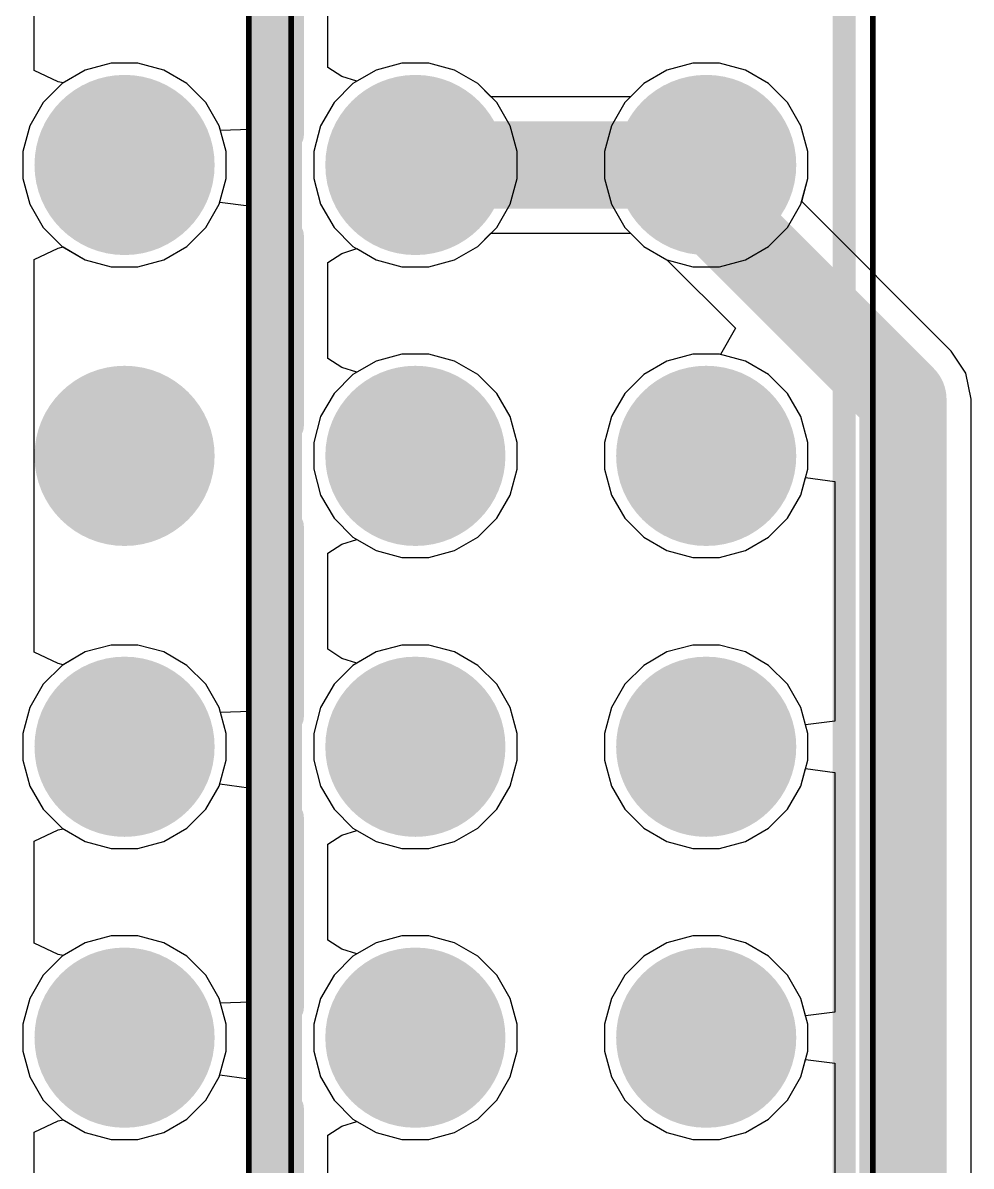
# Model space of a CAD drawing. Header units: inches. Extents: x 2.95 to 6.74, y 1.23 to 4.83.
# Drawn here: x 3.2084 to 3.5345, y 3.6574 to 4.0504 of the extents above; entities that cross this region are included whole.
import ezdxf

# ---------------------------------------------------------------- set-up
doc = ezdxf.new("R2010")
doc.units = ezdxf.units.IN
doc.header["$MEASUREMENT"] = 0
for name, color, linetype in [('Bottom Layer', 5, 'Continuous'), ('Bottom Solder', 6, 'Continuous'), ('GND', 76, 'Continuous'), ('Mechanical 15', 56, 'Continuous'), ('Multi-Layer', 9, 'Continuous'), ('Pad Holes', 156, 'Continuous'), ('PWR', 16, 'Continuous'), ('Top 3D Body', 56, 'Continuous'), ('Top Layer', 1, 'Continuous'), ('Top Overlay', 2, 'Continuous'), ('Top Solder', 216, 'Continuous')]:
    doc.layers.add(name, color=color, linetype=linetype)

# ---------------------------------------------------------------- blocks, each defined once
blk = doc.blocks.new('SAMTEC_ESQ_126_39_G_D_4')
at = {"layer": 'Bottom Layer'}
h = blk.add_hatch(color=5, dxfattribs=at)
edge = h.paths.add_edge_path()
edge.add_arc((-2.2, 0.1), 0.02697, 0, 360)
h = blk.add_hatch(color=5, dxfattribs=at)
edge = h.paths.add_edge_path()
edge.add_arc((-2.1, 0.1), 0.02697, 0, 360)
h = blk.add_hatch(color=5, dxfattribs=at)
edge = h.paths.add_edge_path()
edge.add_arc((-2, 0.1), 0.02697, 0, 360)
h = blk.add_hatch(color=5, dxfattribs=at)
edge = h.paths.add_edge_path()
edge.add_arc((-1.9, 0.1), 0.02697, 0, 360)
at = {"layer": 'Bottom Solder'}
h = blk.add_hatch(color=6, dxfattribs=at)
edge = h.paths.add_edge_path()
edge.add_arc((-2.2, 0.1), 0.03097, 0, 360)
h = blk.add_hatch(color=6, dxfattribs=at)
edge = h.paths.add_edge_path()
edge.add_arc((-2.1, 0.1), 0.03097, 0, 360)
h = blk.add_hatch(color=6, dxfattribs=at)
edge = h.paths.add_edge_path()
edge.add_arc((-2, 0.1), 0.03097, 0, 360)
h = blk.add_hatch(color=6, dxfattribs=at)
edge = h.paths.add_edge_path()
edge.add_arc((-1.9, 0.1), 0.03097, 0, 360)
at = {"layer": 'GND'}
h = blk.add_hatch(color=76, dxfattribs=at)
edge = h.paths.add_edge_path()
edge.add_arc((-2.2, 0.1), 0.03008, 0, 360)
h = blk.add_hatch(color=76, dxfattribs=at)
edge = h.paths.add_edge_path()
edge.add_arc((-2, 0.1), 0.03008, 0, 360)
h = blk.add_hatch(color=76, dxfattribs=at)
edge = h.paths.add_edge_path()
edge.add_arc((-1.9, 0.1), 0.03008, 0, 360)
at = {"layer": 'Multi-Layer'}
h = blk.add_hatch(color=9, dxfattribs=at)
edge = h.paths.add_edge_path()
edge.add_arc((-2.2, 0.1), 0.02697, 0, 360)
h = blk.add_hatch(color=9, dxfattribs=at)
edge = h.paths.add_edge_path()
edge.add_arc((-2.1, 0.1), 0.02697, 0, 360)
h = blk.add_hatch(color=9, dxfattribs=at)
edge = h.paths.add_edge_path()
edge.add_arc((-2, 0.1), 0.02697, 0, 360)
h = blk.add_hatch(color=9, dxfattribs=at)
edge = h.paths.add_edge_path()
edge.add_arc((-1.9, 0.1), 0.02697, 0, 360)
at = {"layer": 'Pad Holes'}
h = blk.add_hatch(color=7, dxfattribs=at)
edge = h.paths.add_edge_path()
edge.add_arc((-2.2, 0.1), 0.02008, 0, 360)
h = blk.add_hatch(color=7, dxfattribs=at)
edge = h.paths.add_edge_path()
edge.add_arc((-2.1, 0.1), 0.02008, 0, 360)
h = blk.add_hatch(color=7, dxfattribs=at)
edge = h.paths.add_edge_path()
edge.add_arc((-2, 0.1), 0.02008, 0, 360)
h = blk.add_hatch(color=7, dxfattribs=at)
edge = h.paths.add_edge_path()
edge.add_arc((-1.9, 0.1), 0.02008, 0, 360)
at = {"layer": 'PWR'}
h = blk.add_hatch(color=16, dxfattribs=at)
edge = h.paths.add_edge_path()
edge.add_arc((-2.2, 0.1), 0.03008, 0, 360)
h = blk.add_hatch(color=16, dxfattribs=at)
edge = h.paths.add_edge_path()
edge.add_arc((-2.1, 0.1), 0.03008, 0, 360)
h = blk.add_hatch(color=16, dxfattribs=at)
edge = h.paths.add_edge_path()
edge.add_arc((-2, 0.1), 0.03008, 0, 360)
h = blk.add_hatch(color=16, dxfattribs=at)
edge = h.paths.add_edge_path()
edge.add_arc((-1.9, 0.1), 0.03008, 0, 360)
at = {"layer": 'Top Layer'}
h = blk.add_hatch(color=1, dxfattribs=at)
edge = h.paths.add_edge_path()
edge.add_arc((-2.2, 0.1), 0.02697, 0, 360)
h = blk.add_hatch(color=1, dxfattribs=at)
edge = h.paths.add_edge_path()
edge.add_arc((-2.1, 0.1), 0.02697, 0, 360)
h = blk.add_hatch(color=1, dxfattribs=at)
edge = h.paths.add_edge_path()
edge.add_arc((-2, 0.1), 0.02697, 0, 360)
h = blk.add_hatch(color=1, dxfattribs=at)
edge = h.paths.add_edge_path()
edge.add_arc((-1.9, 0.1), 0.02697, 0, 360)
at = {"layer": 'Top Solder'}
h = blk.add_hatch(color=216, dxfattribs=at)
edge = h.paths.add_edge_path()
edge.add_arc((-2.2, 0.1), 0.03097, 0, 360)
h = blk.add_hatch(color=216, dxfattribs=at)
edge = h.paths.add_edge_path()
edge.add_arc((-2.1, 0.1), 0.03097, 0, 360)
h = blk.add_hatch(color=216, dxfattribs=at)
edge = h.paths.add_edge_path()
edge.add_arc((-2, 0.1), 0.03097, 0, 360)
h = blk.add_hatch(color=216, dxfattribs=at)
edge = h.paths.add_edge_path()
edge.add_arc((-1.9, 0.1), 0.03097, 0, 360)
at = {"layer": 'Mechanical 15'}
blk.add_lwpolyline([(0.06988, 0.15728, 0.00197, 0.00197, 0), (-2.56988, 0.15728, 0.00197, 0.00197, 0)], format="xyseb", dxfattribs=at)
at = {"layer": 'Top 3D Body'}
blk.add_lwpolyline([(0.06004, 0.14744, 0.00394, 0.00394, 0), (-2.56004, 0.14744, 0.00394, 0.00394, 0)], format="xyseb", dxfattribs=at)
blk.add_lwpolyline([(0.06004, 0.14744, 0.00394, 0.00394, 0), (-2.56004, 0.14744, 0.00394, 0.00394, 0)], format="xyseb", dxfattribs=at)
at = {"layer": 'Top Overlay'}
blk.add_lwpolyline([(0.06004, 0.14744, 0.00787, 0.00787, 0), (-2.56004, 0.14744, 0.00787, 0.00787, 0)], format="xyseb", dxfattribs=at)
blk = doc.blocks.new('SAMTEC_ESQ_126_39_G_D_5')
at = {"layer": 'Bottom Layer'}
h = blk.add_hatch(color=5, dxfattribs=at)
edge = h.paths.add_edge_path()
edge.add_arc((-2.2, 0.1), 0.02697, 0, 360)
h = blk.add_hatch(color=5, dxfattribs=at)
edge = h.paths.add_edge_path()
edge.add_arc((-2.1, 0.1), 0.02697, 0, 360)
h = blk.add_hatch(color=5, dxfattribs=at)
edge = h.paths.add_edge_path()
edge.add_arc((-2, 0.1), 0.02697, 0, 360)
h = blk.add_hatch(color=5, dxfattribs=at)
edge = h.paths.add_edge_path()
edge.add_arc((-1.9, 0.1), 0.02697, 0, 360)
h = blk.add_hatch(color=5, dxfattribs=at)
edge = h.paths.add_edge_path()
edge.add_arc((-2.2, 0), 0.02697, 0, 360)
h = blk.add_hatch(color=5, dxfattribs=at)
edge = h.paths.add_edge_path()
edge.add_arc((-2.1, 0), 0.02697, 0, 360)
h = blk.add_hatch(color=5, dxfattribs=at)
edge = h.paths.add_edge_path()
edge.add_arc((-2, 0), 0.02697, 0, 360)
h = blk.add_hatch(color=5, dxfattribs=at)
edge = h.paths.add_edge_path()
edge.add_arc((-1.9, 0), 0.02697, 0, 360)
at = {"layer": 'Bottom Solder'}
h = blk.add_hatch(color=6, dxfattribs=at)
edge = h.paths.add_edge_path()
edge.add_arc((-2.2, 0.1), 0.03097, 0, 360)
h = blk.add_hatch(color=6, dxfattribs=at)
edge = h.paths.add_edge_path()
edge.add_arc((-2.1, 0.1), 0.03097, 0, 360)
h = blk.add_hatch(color=6, dxfattribs=at)
edge = h.paths.add_edge_path()
edge.add_arc((-2, 0.1), 0.03097, 0, 360)
h = blk.add_hatch(color=6, dxfattribs=at)
edge = h.paths.add_edge_path()
edge.add_arc((-1.9, 0.1), 0.03097, 0, 360)
h = blk.add_hatch(color=6, dxfattribs=at)
edge = h.paths.add_edge_path()
edge.add_arc((-2.2, 0), 0.03097, 0, 360)
h = blk.add_hatch(color=6, dxfattribs=at)
edge = h.paths.add_edge_path()
edge.add_arc((-2.1, 0), 0.03097, 0, 360)
h = blk.add_hatch(color=6, dxfattribs=at)
edge = h.paths.add_edge_path()
edge.add_arc((-2, 0), 0.03097, 0, 360)
h = blk.add_hatch(color=6, dxfattribs=at)
edge = h.paths.add_edge_path()
edge.add_arc((-1.9, 0), 0.03097, 0, 360)
at = {"layer": 'GND'}
h = blk.add_hatch(color=76, dxfattribs=at)
edge = h.paths.add_edge_path()
edge.add_arc((-2.2, 0.1), 0.03008, 0, 360)
h = blk.add_hatch(color=76, dxfattribs=at)
edge = h.paths.add_edge_path()
edge.add_arc((-2.1, 0.1), 0.03008, 0, 360)
h = blk.add_hatch(color=76, dxfattribs=at)
edge = h.paths.add_edge_path()
edge.add_arc((-2, 0.1), 0.03008, 0, 360)
h = blk.add_hatch(color=76, dxfattribs=at)
edge = h.paths.add_edge_path()
edge.add_arc((-1.9, 0.1), 0.03008, 0, 360)
h = blk.add_hatch(color=76, dxfattribs=at)
edge = h.paths.add_edge_path()
edge.add_arc((-2.2, 0), 0.03008, 0, 360)
h = blk.add_hatch(color=76, dxfattribs=at)
edge = h.paths.add_edge_path()
edge.add_arc((-2.1, 0), 0.03008, 0, 360)
h = blk.add_hatch(color=76, dxfattribs=at)
edge = h.paths.add_edge_path()
edge.add_arc((-2, 0), 0.03008, 0, 360)
h = blk.add_hatch(color=76, dxfattribs=at)
edge = h.paths.add_edge_path()
edge.add_arc((-1.9, 0), 0.03008, 0, 360)
at = {"layer": 'Multi-Layer'}
h = blk.add_hatch(color=9, dxfattribs=at)
edge = h.paths.add_edge_path()
edge.add_arc((-2.2, 0.1), 0.02697, 0, 360)
h = blk.add_hatch(color=9, dxfattribs=at)
edge = h.paths.add_edge_path()
edge.add_arc((-2.1, 0.1), 0.02697, 0, 360)
h = blk.add_hatch(color=9, dxfattribs=at)
edge = h.paths.add_edge_path()
edge.add_arc((-2, 0.1), 0.02697, 0, 360)
h = blk.add_hatch(color=9, dxfattribs=at)
edge = h.paths.add_edge_path()
edge.add_arc((-1.9, 0.1), 0.02697, 0, 360)
h = blk.add_hatch(color=9, dxfattribs=at)
edge = h.paths.add_edge_path()
edge.add_arc((-2.2, 0), 0.02697, 0, 360)
h = blk.add_hatch(color=9, dxfattribs=at)
edge = h.paths.add_edge_path()
edge.add_arc((-2.1, 0), 0.02697, 0, 360)
h = blk.add_hatch(color=9, dxfattribs=at)
edge = h.paths.add_edge_path()
edge.add_arc((-2, 0), 0.02697, 0, 360)
h = blk.add_hatch(color=9, dxfattribs=at)
edge = h.paths.add_edge_path()
edge.add_arc((-1.9, 0), 0.02697, 0, 360)
at = {"layer": 'Pad Holes'}
h = blk.add_hatch(color=7, dxfattribs=at)
edge = h.paths.add_edge_path()
edge.add_arc((-2.2, 0.1), 0.02008, 0, 360)
h = blk.add_hatch(color=7, dxfattribs=at)
edge = h.paths.add_edge_path()
edge.add_arc((-2.1, 0.1), 0.02008, 0, 360)
h = blk.add_hatch(color=7, dxfattribs=at)
edge = h.paths.add_edge_path()
edge.add_arc((-2, 0.1), 0.02008, 0, 360)
h = blk.add_hatch(color=7, dxfattribs=at)
edge = h.paths.add_edge_path()
edge.add_arc((-1.9, 0.1), 0.02008, 0, 360)
h = blk.add_hatch(color=7, dxfattribs=at)
edge = h.paths.add_edge_path()
edge.add_arc((-2.2, 0), 0.02008, 0, 360)
h = blk.add_hatch(color=7, dxfattribs=at)
edge = h.paths.add_edge_path()
edge.add_arc((-2.1, 0), 0.02008, 0, 360)
h = blk.add_hatch(color=7, dxfattribs=at)
edge = h.paths.add_edge_path()
edge.add_arc((-2, 0), 0.02008, 0, 360)
h = blk.add_hatch(color=7, dxfattribs=at)
edge = h.paths.add_edge_path()
edge.add_arc((-1.9, 0), 0.02008, 0, 360)
at = {"layer": 'PWR'}
h = blk.add_hatch(color=16, dxfattribs=at)
edge = h.paths.add_edge_path()
edge.add_arc((-2.2, 0.1), 0.03008, 0, 360)
h = blk.add_hatch(color=16, dxfattribs=at)
edge = h.paths.add_edge_path()
edge.add_arc((-2.1, 0.1), 0.03008, 0, 360)
h = blk.add_hatch(color=16, dxfattribs=at)
edge = h.paths.add_edge_path()
edge.add_arc((-2, 0.1), 0.03008, 0, 360)
h = blk.add_hatch(color=16, dxfattribs=at)
edge = h.paths.add_edge_path()
edge.add_arc((-1.9, 0.1), 0.03008, 0, 360)
h = blk.add_hatch(color=16, dxfattribs=at)
edge = h.paths.add_edge_path()
edge.add_arc((-2.2, 0), 0.03008, 0, 360)
h = blk.add_hatch(color=16, dxfattribs=at)
edge = h.paths.add_edge_path()
edge.add_arc((-2.1, 0), 0.03008, 0, 360)
h = blk.add_hatch(color=16, dxfattribs=at)
edge = h.paths.add_edge_path()
edge.add_arc((-2, 0), 0.03008, 0, 360)
h = blk.add_hatch(color=16, dxfattribs=at)
edge = h.paths.add_edge_path()
edge.add_arc((-1.9, 0), 0.03008, 0, 360)
at = {"layer": 'Top Layer'}
h = blk.add_hatch(color=1, dxfattribs=at)
edge = h.paths.add_edge_path()
edge.add_arc((-2.2, 0.1), 0.02697, 0, 360)
h = blk.add_hatch(color=1, dxfattribs=at)
edge = h.paths.add_edge_path()
edge.add_arc((-2.1, 0.1), 0.02697, 0, 360)
h = blk.add_hatch(color=1, dxfattribs=at)
edge = h.paths.add_edge_path()
edge.add_arc((-2, 0.1), 0.02697, 0, 360)
h = blk.add_hatch(color=1, dxfattribs=at)
edge = h.paths.add_edge_path()
edge.add_arc((-1.9, 0.1), 0.02697, 0, 360)
h = blk.add_hatch(color=1, dxfattribs=at)
edge = h.paths.add_edge_path()
edge.add_arc((-2.2, 0), 0.02697, 0, 360)
h = blk.add_hatch(color=1, dxfattribs=at)
edge = h.paths.add_edge_path()
edge.add_arc((-2.1, 0), 0.02697, 0, 360)
h = blk.add_hatch(color=1, dxfattribs=at)
edge = h.paths.add_edge_path()
edge.add_arc((-2, 0), 0.02697, 0, 360)
h = blk.add_hatch(color=1, dxfattribs=at)
edge = h.paths.add_edge_path()
edge.add_arc((-1.9, 0), 0.02697, 0, 360)
at = {"layer": 'Top Solder'}
h = blk.add_hatch(color=216, dxfattribs=at)
edge = h.paths.add_edge_path()
edge.add_arc((-2.2, 0.1), 0.03097, 0, 360)
h = blk.add_hatch(color=216, dxfattribs=at)
edge = h.paths.add_edge_path()
edge.add_arc((-2.1, 0.1), 0.03097, 0, 360)
h = blk.add_hatch(color=216, dxfattribs=at)
edge = h.paths.add_edge_path()
edge.add_arc((-2, 0.1), 0.03097, 0, 360)
h = blk.add_hatch(color=216, dxfattribs=at)
edge = h.paths.add_edge_path()
edge.add_arc((-1.9, 0.1), 0.03097, 0, 360)
h = blk.add_hatch(color=216, dxfattribs=at)
edge = h.paths.add_edge_path()
edge.add_arc((-2.2, 0), 0.03097, 0, 360)
h = blk.add_hatch(color=216, dxfattribs=at)
edge = h.paths.add_edge_path()
edge.add_arc((-2.1, 0), 0.03097, 0, 360)
h = blk.add_hatch(color=216, dxfattribs=at)
edge = h.paths.add_edge_path()
edge.add_arc((-2, 0), 0.03097, 0, 360)
h = blk.add_hatch(color=216, dxfattribs=at)
edge = h.paths.add_edge_path()
edge.add_arc((-1.9, 0), 0.03097, 0, 360)
at = {"layer": 'Mechanical 15'}
for points in [[(0.06988, 0.15728, 0.00197, 0.00197, 0), (-2.56988, 0.15728, 0.00197, 0.00197, 0)], [(0.06988, -0.05728, 0.00197, 0.00197, 0), (-2.56988, -0.05728, 0.00197, 0.00197, 0)]]:
    blk.add_lwpolyline(points, format="xyseb", dxfattribs=at)
at = {"layer": 'Top 3D Body'}
for points in [[(0.06004, 0.14744, 0.00394, 0.00394, 0), (-2.56004, 0.14744, 0.00394, 0.00394, 0)], [(0.06004, 0.14744, 0.00394, 0.00394, 0), (-2.56004, 0.14744, 0.00394, 0.00394, 0)], [(0.06004, -0.04744, 0.00394, 0.00394, 0), (-2.56004, -0.04744, 0.00394, 0.00394, 0)]]:
    blk.add_lwpolyline(points, format="xyseb", dxfattribs=at)
at = {"layer": 'Top Overlay'}
for points in [[(0.06004, 0.14744, 0.00787, 0.00787, 0), (-2.56004, 0.14744, 0.00787, 0.00787, 0)], [(0.06004, -0.04744, 0.00787, 0.00787, 0), (-2.56004, -0.04744, 0.00787, 0.00787, 0)]]:
    blk.add_lwpolyline(points, format="xyseb", dxfattribs=at)

msp = doc.modelspace()

# ---------------------------------------------------------------- linework, layer by layer
at = {"layer": 'Bottom Layer'}
for p, q in [((3.23875, 4.03652), (3.22986, 4.03414)), ((3.24796, 4.03652), (3.23875, 4.03652)), ((3.25685, 4.03414), (3.24796, 4.03652)), ((3.33875, 4.03652), (3.32986, 4.03414)), ((3.34796, 4.03652), (3.33875, 4.03652)), ((3.35685, 4.03414), (3.34796, 4.03652)), ((3.43875, 4.03652), (3.42986, 4.03414)), ((3.44796, 4.03652), (3.43875, 4.03652)), ((3.45685, 4.03414), (3.44796, 4.03652)), ((3.22986, 4.03414), (3.22188, 4.02954)), ((3.26482, 4.02954), (3.25685, 4.03414)), ((3.32986, 4.03414), (3.32188, 4.02954)), ((3.36482, 4.02954), (3.35685, 4.03414)), ((3.42986, 4.03414), (3.42188, 4.02954)), ((3.46482, 4.02954), (3.45685, 4.03414)), ((3.22188, 4.02954), (3.21537, 4.02303)), ((3.27133, 4.02303), (3.26482, 4.02954)), ((3.32188, 4.02954), (3.31537, 4.02303)), ((3.37133, 4.02303), (3.36482, 4.02954)), ((3.42188, 4.02954), (3.41537, 4.02303)), ((3.47133, 4.02303), (3.46482, 4.02954)), ((3.21537, 4.02303), (3.21077, 4.01505)), ((3.27594, 4.01505), (3.27133, 4.02303)), ((3.31537, 4.02303), (3.31077, 4.01505)), ((3.37594, 4.01505), (3.37133, 4.02303)), ((3.41537, 4.02303), (3.41077, 4.01505)), ((3.47594, 4.01505), (3.47133, 4.02303)), ((3.21077, 4.01505), (3.20838, 4.00616)), ((3.27832, 4.00616), (3.27594, 4.01505)), ((3.31077, 4.01505), (3.30838, 4.00616)), ((3.37832, 4.00616), (3.37594, 4.01505)), ((3.41077, 4.01505), (3.40838, 4.00616)), ((3.47832, 4.00616), (3.47594, 4.01505)), ((3.20838, 4.00616), (3.20838, 3.99695)), ((3.27832, 3.99695), (3.27832, 4.00616)), ((3.30838, 4.00616), (3.30838, 3.99695)), ((3.37832, 3.99695), (3.37832, 4.00616)), ((3.40838, 4.00616), (3.40838, 3.99695)), ((3.47832, 3.99695), (3.47832, 4.00616)), ((3.20838, 3.99695), (3.21077, 3.98806)), ((3.27594, 3.98806), (3.27832, 3.99695)), ((3.30838, 3.99695), (3.31077, 3.98806)), ((3.37594, 3.98806), (3.37832, 3.99695)), ((3.40838, 3.99695), (3.41077, 3.98806)), ((3.47594, 3.98806), (3.47832, 3.99695)), ((3.21077, 3.98806), (3.21537, 3.98008)), ((3.27133, 3.98008), (3.27594, 3.98806)), ((3.31077, 3.98806), (3.31537, 3.98008)), ((3.37133, 3.98008), (3.37594, 3.98806)), ((3.41077, 3.98806), (3.41537, 3.98008)), ((3.47133, 3.98008), (3.47594, 3.98806)), ((3.21537, 3.98008), (3.22188, 3.97357)), ((3.26482, 3.97357), (3.27133, 3.98008)), ((3.31537, 3.98008), (3.32188, 3.97357)), ((3.36482, 3.97357), (3.37133, 3.98008)), ((3.41537, 3.98008), (3.42188, 3.97357)), ((3.46482, 3.97357), (3.47133, 3.98008)), ((3.22188, 3.97357), (3.22986, 3.96897)), ((3.25685, 3.96897), (3.26482, 3.97357)), ((3.32188, 3.97357), (3.32986, 3.96897)), ((3.35685, 3.96897), (3.36482, 3.97357)), ((3.42188, 3.97357), (3.42986, 3.96897)), ((3.45685, 3.96897), (3.46482, 3.97357)), ((3.22986, 3.96897), (3.23875, 3.96659)), ((3.23875, 3.96659), (3.24796, 3.96659)), ((3.24796, 3.96659), (3.25685, 3.96897)), ((3.32986, 3.96897), (3.33875, 3.96659)), ((3.33875, 3.96659), (3.34796, 3.96659)), ((3.34796, 3.96659), (3.35685, 3.96897)), ((3.42986, 3.96897), (3.43875, 3.96659)), ((3.43875, 3.96659), (3.44796, 3.96659)), ((3.44796, 3.96659), (3.45685, 3.96897)), ((3.32986, 3.93414), (3.32188, 3.92954)), ((3.33875, 3.93652), (3.32986, 3.93414)), ((3.34796, 3.93652), (3.33875, 3.93652)), ((3.35685, 3.93414), (3.34796, 3.93652)), ((3.36482, 3.92954), (3.35685, 3.93414)), ((3.42986, 3.93414), (3.42188, 3.92954)), ((3.43875, 3.93652), (3.42986, 3.93414)), ((3.44796, 3.93652), (3.43875, 3.93652)), ((3.45685, 3.93414), (3.44796, 3.93652)), ((3.46482, 3.92954), (3.45685, 3.93414)), ((3.32188, 3.92954), (3.31537, 3.92303)), ((3.37133, 3.92303), (3.36482, 3.92954)), ((3.42188, 3.92954), (3.41537, 3.92303)), ((3.47133, 3.92303), (3.46482, 3.92954)), ((3.31537, 3.92303), (3.31077, 3.91505)), ((3.37594, 3.91505), (3.37133, 3.92303)), ((3.41537, 3.92303), (3.41077, 3.91505)), ((3.47594, 3.91505), (3.47133, 3.92303)), ((3.31077, 3.91505), (3.30838, 3.90616)), ((3.37832, 3.90616), (3.37594, 3.91505)), ((3.41077, 3.91505), (3.40838, 3.90616)), ((3.47832, 3.90616), (3.47594, 3.91505)), ((3.30838, 3.90616), (3.30838, 3.89695)), ((3.37832, 3.89695), (3.37832, 3.90616)), ((3.40838, 3.90616), (3.40838, 3.89695)), ((3.47832, 3.89695), (3.47832, 3.90616)), ((3.30838, 3.89695), (3.31077, 3.88806)), ((3.37594, 3.88806), (3.37832, 3.89695)), ((3.40838, 3.89695), (3.41077, 3.88806)), ((3.47594, 3.88806), (3.47832, 3.89695)), ((3.31077, 3.88806), (3.31537, 3.88008)), ((3.37133, 3.88008), (3.37594, 3.88806)), ((3.41077, 3.88806), (3.41537, 3.88008)), ((3.47133, 3.88008), (3.47594, 3.88806)), ((3.31537, 3.88008), (3.32188, 3.87357)), ((3.36482, 3.87357), (3.37133, 3.88008)), ((3.41537, 3.88008), (3.42188, 3.87357)), ((3.46482, 3.87357), (3.47133, 3.88008)), ((3.32188, 3.87357), (3.32986, 3.86897)), ((3.35685, 3.86897), (3.36482, 3.87357)), ((3.42188, 3.87357), (3.42986, 3.86897)), ((3.45685, 3.86897), (3.46482, 3.87357)), ((3.32986, 3.86897), (3.33875, 3.86659)), ((3.34796, 3.86659), (3.35685, 3.86897)), ((3.42986, 3.86897), (3.43875, 3.86659)), ((3.44796, 3.86659), (3.45685, 3.86897)), ((3.33875, 3.86659), (3.34796, 3.86659)), ((3.43875, 3.86659), (3.44796, 3.86659)), ((3.23875, 3.83652), (3.22986, 3.83414)), ((3.24796, 3.83652), (3.23875, 3.83652)), ((3.25685, 3.83414), (3.24796, 3.83652)), ((3.33875, 3.83652), (3.32986, 3.83414)), ((3.34796, 3.83652), (3.33875, 3.83652)), ((3.35685, 3.83414), (3.34796, 3.83652)), ((3.43875, 3.83652), (3.42986, 3.83414)), ((3.44796, 3.83652), (3.43875, 3.83652)), ((3.45685, 3.83414), (3.44796, 3.83652)), ((3.22986, 3.83414), (3.22188, 3.82954)), ((3.26482, 3.82954), (3.25685, 3.83414)), ((3.32986, 3.83414), (3.32188, 3.82954)), ((3.36482, 3.82954), (3.35685, 3.83414)), ((3.42986, 3.83414), (3.42188, 3.82954)), ((3.46482, 3.82954), (3.45685, 3.83414)), ((3.22188, 3.82954), (3.21537, 3.82303)), ((3.27133, 3.82303), (3.26482, 3.82954)), ((3.32188, 3.82954), (3.31537, 3.82303)), ((3.37133, 3.82303), (3.36482, 3.82954)), ((3.42188, 3.82954), (3.41537, 3.82303)), ((3.47133, 3.82303), (3.46482, 3.82954)), ((3.21537, 3.82303), (3.21077, 3.81505)), ((3.27594, 3.81505), (3.27133, 3.82303)), ((3.31537, 3.82303), (3.31077, 3.81505)), ((3.37594, 3.81505), (3.37133, 3.82303)), ((3.41537, 3.82303), (3.41077, 3.81505)), ((3.47594, 3.81505), (3.47133, 3.82303)), ((3.21077, 3.81505), (3.20838, 3.80616)), ((3.27832, 3.80616), (3.27594, 3.81505)), ((3.31077, 3.81505), (3.30838, 3.80616)), ((3.37832, 3.80616), (3.37594, 3.81505)), ((3.41077, 3.81505), (3.40838, 3.80616)), ((3.47832, 3.80616), (3.47594, 3.81505)), ((3.20838, 3.80616), (3.20838, 3.79695)), ((3.27832, 3.79695), (3.27832, 3.80616)), ((3.30838, 3.80616), (3.30838, 3.79695)), ((3.37832, 3.79695), (3.37832, 3.80616)), ((3.40838, 3.80616), (3.40838, 3.79695)), ((3.47832, 3.79695), (3.47832, 3.80616)), ((3.20838, 3.79695), (3.21077, 3.78806)), ((3.27594, 3.78806), (3.27832, 3.79695)), ((3.30838, 3.79695), (3.31077, 3.78806)), ((3.37594, 3.78806), (3.37832, 3.79695)), ((3.40838, 3.79695), (3.41077, 3.78806)), ((3.47594, 3.78806), (3.47832, 3.79695)), ((3.21077, 3.78806), (3.21537, 3.78008)), ((3.27133, 3.78008), (3.27594, 3.78806)), ((3.31077, 3.78806), (3.31537, 3.78008)), ((3.37133, 3.78008), (3.37594, 3.78806)), ((3.41077, 3.78806), (3.41537, 3.78008)), ((3.47133, 3.78008), (3.47594, 3.78806)), ((3.21537, 3.78008), (3.22188, 3.77357)), ((3.26482, 3.77357), (3.27133, 3.78008)), ((3.31537, 3.78008), (3.32188, 3.77357)), ((3.36482, 3.77357), (3.37133, 3.78008)), ((3.41537, 3.78008), (3.42188, 3.77357)), ((3.46482, 3.77357), (3.47133, 3.78008)), ((3.22188, 3.77357), (3.22986, 3.76897)), ((3.25685, 3.76897), (3.26482, 3.77357)), ((3.32188, 3.77357), (3.32986, 3.76897)), ((3.35685, 3.76897), (3.36482, 3.77357)), ((3.42188, 3.77357), (3.42986, 3.76897)), ((3.45685, 3.76897), (3.46482, 3.77357)), ((3.22986, 3.76897), (3.23875, 3.76659)), ((3.23875, 3.76659), (3.24796, 3.76659)), ((3.24796, 3.76659), (3.25685, 3.76897)), ((3.32986, 3.76897), (3.33875, 3.76659)), ((3.33875, 3.76659), (3.34796, 3.76659)), ((3.34796, 3.76659), (3.35685, 3.76897)), ((3.42986, 3.76897), (3.43875, 3.76659)), ((3.43875, 3.76659), (3.44796, 3.76659)), ((3.44796, 3.76659), (3.45685, 3.76897)), ((3.22986, 3.73414), (3.22188, 3.72954)), ((3.23875, 3.73652), (3.22986, 3.73414)), ((3.24796, 3.73652), (3.23875, 3.73652)), ((3.25685, 3.73414), (3.24796, 3.73652)), ((3.26482, 3.72954), (3.25685, 3.73414)), ((3.32986, 3.73414), (3.32188, 3.72954)), ((3.33875, 3.73652), (3.32986, 3.73414)), ((3.34796, 3.73652), (3.33875, 3.73652)), ((3.35685, 3.73414), (3.34796, 3.73652)), ((3.36482, 3.72954), (3.35685, 3.73414)), ((3.42986, 3.73414), (3.42188, 3.72954)), ((3.43875, 3.73652), (3.42986, 3.73414)), ((3.44796, 3.73652), (3.43875, 3.73652)), ((3.45685, 3.73414), (3.44796, 3.73652)), ((3.46482, 3.72954), (3.45685, 3.73414)), ((3.22188, 3.72954), (3.21537, 3.72303)), ((3.27133, 3.72303), (3.26482, 3.72954)), ((3.32188, 3.72954), (3.31537, 3.72303)), ((3.37133, 3.72303), (3.36482, 3.72954)), ((3.42188, 3.72954), (3.41537, 3.72303)), ((3.47133, 3.72303), (3.46482, 3.72954)), ((3.21537, 3.72303), (3.21077, 3.71505)), ((3.27594, 3.71505), (3.27133, 3.72303)), ((3.31537, 3.72303), (3.31077, 3.71505)), ((3.37594, 3.71505), (3.37133, 3.72303)), ((3.41537, 3.72303), (3.41077, 3.71505)), ((3.47594, 3.71505), (3.47133, 3.72303)), ((3.21077, 3.71505), (3.20838, 3.70616)), ((3.27832, 3.70616), (3.27594, 3.71505)), ((3.31077, 3.71505), (3.30838, 3.70616)), ((3.37832, 3.70616), (3.37594, 3.71505)), ((3.41077, 3.71505), (3.40838, 3.70616)), ((3.47832, 3.70616), (3.47594, 3.71505)), ((3.20838, 3.70616), (3.20838, 3.69695)), ((3.27832, 3.69695), (3.27832, 3.70616)), ((3.30838, 3.70616), (3.30838, 3.69695)), ((3.37832, 3.69695), (3.37832, 3.70616)), ((3.40838, 3.70616), (3.40838, 3.69695)), ((3.47832, 3.69695), (3.47832, 3.70616)), ((3.20838, 3.69695), (3.21077, 3.68806)), ((3.27594, 3.68806), (3.27832, 3.69695)), ((3.30838, 3.69695), (3.31077, 3.68806)), ((3.37594, 3.68806), (3.37832, 3.69695)), ((3.40838, 3.69695), (3.41077, 3.68806)), ((3.47594, 3.68806), (3.47832, 3.69695)), ((3.21077, 3.68806), (3.21537, 3.68008)), ((3.27133, 3.68008), (3.27594, 3.68806)), ((3.31077, 3.68806), (3.31537, 3.68008)), ((3.37133, 3.68008), (3.37594, 3.68806)), ((3.41077, 3.68806), (3.41537, 3.68008)), ((3.47133, 3.68008), (3.47594, 3.68806)), ((3.21537, 3.68008), (3.22188, 3.67357)), ((3.26482, 3.67357), (3.27133, 3.68008)), ((3.31537, 3.68008), (3.32188, 3.67357)), ((3.36482, 3.67357), (3.37133, 3.68008)), ((3.41537, 3.68008), (3.42188, 3.67357)), ((3.46482, 3.67357), (3.47133, 3.68008)), ((3.22188, 3.67357), (3.22986, 3.66897)), ((3.25685, 3.66897), (3.26482, 3.67357)), ((3.32188, 3.67357), (3.32986, 3.66897)), ((3.35685, 3.66897), (3.36482, 3.67357)), ((3.42188, 3.67357), (3.42986, 3.66897)), ((3.45685, 3.66897), (3.46482, 3.67357)), ((3.22986, 3.66897), (3.23875, 3.66659)), ((3.24796, 3.66659), (3.25685, 3.66897)), ((3.32986, 3.66897), (3.33875, 3.66659)), ((3.34796, 3.66659), (3.35685, 3.66897)), ((3.42986, 3.66897), (3.43875, 3.66659)), ((3.44796, 3.66659), (3.45685, 3.66897)), ((3.23875, 3.66659), (3.24796, 3.66659)), ((3.33875, 3.66659), (3.34796, 3.66659)), ((3.43875, 3.66659), (3.44796, 3.66659))]:
    msp.add_line(p, q, dxfattribs=at)
at = {"layer": 'Top Layer'}
for p, q in [((3.28675, 4.0749), (3.28675, 4.01421)), ((3.21225, 4.03405), (3.21225, 4.06906)), ((3.31325, 4.03505), (3.31325, 4.06806)), ((3.23875, 4.03652), (3.22986, 4.03414)), ((3.24796, 4.03652), (3.23875, 4.03652)), ((3.25685, 4.03414), (3.24796, 4.03652)), ((3.33875, 4.03652), (3.32986, 4.03414)), ((3.34796, 4.03652), (3.33875, 4.03652)), ((3.35685, 4.03414), (3.34796, 4.03652)), ((3.43875, 4.03652), (3.42986, 4.03414)), ((3.44796, 4.03652), (3.43875, 4.03652)), ((3.45685, 4.03414), (3.44796, 4.03652)), ((3.22054, 4.03017), (3.21225, 4.03405)), ((3.22986, 4.03414), (3.22225, 4.02975)), ((3.26482, 4.02954), (3.25685, 4.03414)), ((3.31812, 4.03194), (3.31325, 4.03505)), ((3.32986, 4.03414), (3.32325, 4.03033)), ((3.36482, 4.02954), (3.35685, 4.03414)), ((3.42986, 4.03414), (3.42188, 4.02954)), ((3.46482, 4.02954), (3.45685, 4.03414)), ((3.22225, 4.02975), (3.22054, 4.03017)), ((3.27133, 4.02303), (3.26482, 4.02954)), ((3.32325, 4.03033), (3.31812, 4.03194)), ((3.36935, 4.025), (3.36482, 4.02954)), ((3.42188, 4.02954), (3.41735, 4.025)), ((3.47133, 4.02303), (3.46482, 4.02954)), ((3.41735, 4.025), (3.36935, 4.025)), ((3.27594, 4.01505), (3.27133, 4.02303)), ((3.47594, 4.01505), (3.47133, 4.02303)), ((3.27639, 4.01338), (3.27594, 4.01505)), ((3.28665, 4.01372), (3.27639, 4.01338)), ((3.28675, 4.01421), (3.28665, 4.01372)), ((3.47832, 4.00616), (3.47594, 4.01505)), ((3.47832, 3.99695), (3.47832, 4.00616)), ((3.47619, 3.98898), (3.47832, 3.99695)), ((3.27133, 3.98008), (3.27594, 3.98806)), ((3.27594, 3.98806), (3.27613, 3.98877)), ((3.27613, 3.98877), (3.28613, 3.98745)), ((3.28613, 3.98745), (3.28613, 3.978)), ((3.52758, 3.93758), (3.47619, 3.98898)), ((3.26482, 3.97357), (3.27133, 3.98008)), ((3.28613, 3.978), (3.28675, 3.9749)), ((3.36482, 3.97357), (3.36935, 3.9781)), ((3.36935, 3.9781), (3.41735, 3.9781)), ((3.41735, 3.9781), (3.42188, 3.97357)), ((3.22054, 3.97294), (3.22225, 3.97336)), ((3.22225, 3.97336), (3.22986, 3.96897)), ((3.25685, 3.96897), (3.26482, 3.97357)), ((3.28675, 3.9749), (3.28675, 3.91421)), ((3.35685, 3.96897), (3.36482, 3.97357)), ((3.42188, 3.97357), (3.42986, 3.96897)), ((3.21225, 3.96906), (3.22054, 3.97294)), ((3.31325, 3.96806), (3.31812, 3.97117)), ((3.31812, 3.97117), (3.32325, 3.97278)), ((3.32325, 3.97278), (3.32986, 3.96897)), ((3.21225, 3.83405), (3.21225, 3.96906)), ((3.22986, 3.96897), (3.23875, 3.96659)), ((3.23875, 3.96659), (3.24796, 3.96659)), ((3.24796, 3.96659), (3.25685, 3.96897)), ((3.31325, 3.93505), (3.31325, 3.96806)), ((3.32986, 3.96897), (3.33875, 3.96659)), ((3.33875, 3.96659), (3.34796, 3.96659)), ((3.34796, 3.96659), (3.35685, 3.96897)), ((3.42986, 3.96897), (3.42987, 3.96896)), ((3.42987, 3.96896), (3.45343, 3.94541)), ((3.45343, 3.94541), (3.44825, 3.93644)), ((3.31812, 3.93194), (3.31325, 3.93505)), ((3.32986, 3.93414), (3.32325, 3.93033)), ((3.33875, 3.93652), (3.32986, 3.93414)), ((3.34796, 3.93652), (3.33875, 3.93652)), ((3.35685, 3.93414), (3.34796, 3.93652)), ((3.36482, 3.92954), (3.35685, 3.93414)), ((3.42986, 3.93414), (3.42188, 3.92954)), ((3.43875, 3.93652), (3.42986, 3.93414)), ((3.44796, 3.93652), (3.43875, 3.93652)), ((3.44825, 3.93644), (3.44796, 3.93652)), ((3.53267, 3.92997), (3.52758, 3.93758)), ((3.32325, 3.93033), (3.31812, 3.93194)), ((3.37133, 3.92303), (3.36482, 3.92954)), ((3.42188, 3.92954), (3.41537, 3.92303)), ((3.53445, 3.921), (3.53267, 3.92997)), ((3.37594, 3.91505), (3.37133, 3.92303)), ((3.41537, 3.92303), (3.41077, 3.91505)), ((3.53445, 1.88763), (3.53445, 3.921)), ((3.37832, 3.90616), (3.37594, 3.91505)), ((3.41077, 3.91505), (3.40838, 3.90616)), ((3.28675, 3.91421), (3.28613, 3.91111)), ((3.28613, 3.91111), (3.28613, 3.878)), ((3.37832, 3.89695), (3.37832, 3.90616)), ((3.40838, 3.90616), (3.40838, 3.89695)), ((3.37594, 3.88806), (3.37832, 3.89695)), ((3.40838, 3.89695), (3.41077, 3.88806)), ((3.47594, 3.88806), (3.47755, 3.89407)), ((3.47755, 3.89407), (3.48755, 3.89275)), ((3.48755, 3.89275), (3.48755, 3.81035)), ((3.37133, 3.88008), (3.37594, 3.88806)), ((3.41077, 3.88806), (3.41537, 3.88008)), ((3.47133, 3.88008), (3.47594, 3.88806)), ((3.36482, 3.87357), (3.37133, 3.88008)), ((3.41537, 3.88008), (3.42188, 3.87357)), ((3.46482, 3.87357), (3.47133, 3.88008)), ((3.28613, 3.878), (3.28675, 3.8749)), ((3.28675, 3.8749), (3.28675, 3.81421)), ((3.31325, 3.86806), (3.31812, 3.87117)), ((3.31812, 3.87117), (3.32325, 3.87278)), ((3.32325, 3.87278), (3.32986, 3.86897)), ((3.35685, 3.86897), (3.36482, 3.87357)), ((3.42188, 3.87357), (3.42986, 3.86897)), ((3.45685, 3.86897), (3.46482, 3.87357)), ((3.31325, 3.83505), (3.31325, 3.86806)), ((3.32986, 3.86897), (3.33875, 3.86659)), ((3.34796, 3.86659), (3.35685, 3.86897)), ((3.42986, 3.86897), (3.43875, 3.86659)), ((3.44796, 3.86659), (3.45685, 3.86897)), ((3.33875, 3.86659), (3.34796, 3.86659)), ((3.43875, 3.86659), (3.44796, 3.86659)), ((3.23875, 3.83652), (3.22986, 3.83414)), ((3.24796, 3.83652), (3.23875, 3.83652)), ((3.25685, 3.83414), (3.24796, 3.83652)), ((3.33875, 3.83652), (3.32986, 3.83414)), ((3.34796, 3.83652), (3.33875, 3.83652)), ((3.35685, 3.83414), (3.34796, 3.83652)), ((3.43875, 3.83652), (3.42986, 3.83414)), ((3.44796, 3.83652), (3.43875, 3.83652)), ((3.45685, 3.83414), (3.44796, 3.83652)), ((3.22054, 3.83017), (3.21225, 3.83405)), ((3.22986, 3.83414), (3.22225, 3.82975)), ((3.26482, 3.82954), (3.25685, 3.83414)), ((3.31812, 3.83194), (3.31325, 3.83505)), ((3.32325, 3.83033), (3.31812, 3.83194)), ((3.32986, 3.83414), (3.32325, 3.83033)), ((3.36482, 3.82954), (3.35685, 3.83414)), ((3.42986, 3.83414), (3.42188, 3.82954)), ((3.46482, 3.82954), (3.45685, 3.83414)), ((3.22225, 3.82975), (3.22054, 3.83017)), ((3.27133, 3.82303), (3.26482, 3.82954)), ((3.37133, 3.82303), (3.36482, 3.82954)), ((3.42188, 3.82954), (3.41537, 3.82303)), ((3.47133, 3.82303), (3.46482, 3.82954)), ((3.27594, 3.81505), (3.27133, 3.82303)), ((3.37594, 3.81505), (3.37133, 3.82303)), ((3.41537, 3.82303), (3.41077, 3.81505)), ((3.47594, 3.81505), (3.47133, 3.82303)), ((3.27639, 3.81338), (3.27594, 3.81505)), ((3.28665, 3.81372), (3.27639, 3.81338)), ((3.28675, 3.81421), (3.28665, 3.81372)), ((3.37832, 3.80616), (3.37594, 3.81505)), ((3.41077, 3.81505), (3.40838, 3.80616)), ((3.47755, 3.80904), (3.47594, 3.81505)), ((3.48755, 3.81035), (3.47755, 3.80904)), ((3.37832, 3.79695), (3.37832, 3.80616)), ((3.40838, 3.80616), (3.40838, 3.79695)), ((3.37594, 3.78806), (3.37832, 3.79695)), ((3.40838, 3.79695), (3.41077, 3.78806)), ((3.47594, 3.78806), (3.47755, 3.79407)), ((3.47755, 3.79407), (3.48755, 3.79275)), ((3.48755, 3.79275), (3.48755, 3.71035)), ((3.27594, 3.78806), (3.27613, 3.78877)), ((3.27613, 3.78877), (3.28613, 3.78745)), ((3.27133, 3.78008), (3.27594, 3.78806)), ((3.28613, 3.78745), (3.28613, 3.778)), ((3.37133, 3.78008), (3.37594, 3.78806)), ((3.41077, 3.78806), (3.41537, 3.78008)), ((3.47133, 3.78008), (3.47594, 3.78806)), ((3.26482, 3.77357), (3.27133, 3.78008)), ((3.28613, 3.778), (3.28675, 3.7749)), ((3.36482, 3.77357), (3.37133, 3.78008)), ((3.41537, 3.78008), (3.42188, 3.77357)), ((3.46482, 3.77357), (3.47133, 3.78008)), ((3.21225, 3.76906), (3.22054, 3.77294)), ((3.22054, 3.77294), (3.22225, 3.77336)), ((3.22225, 3.77336), (3.22986, 3.76897)), ((3.25685, 3.76897), (3.26482, 3.77357)), ((3.28675, 3.7749), (3.28675, 3.71421)), ((3.35685, 3.76897), (3.36482, 3.77357)), ((3.42188, 3.77357), (3.42986, 3.76897)), ((3.45685, 3.76897), (3.46482, 3.77357)), ((3.21225, 3.73405), (3.21225, 3.76906)), ((3.31325, 3.76806), (3.31812, 3.77117)), ((3.31812, 3.77117), (3.32325, 3.77278)), ((3.32325, 3.77278), (3.32986, 3.76897)), ((3.22986, 3.76897), (3.23875, 3.76659)), ((3.23875, 3.76659), (3.24796, 3.76659)), ((3.24796, 3.76659), (3.25685, 3.76897)), ((3.31325, 3.73505), (3.31325, 3.76806)), ((3.32986, 3.76897), (3.33875, 3.76659)), ((3.33875, 3.76659), (3.34796, 3.76659)), ((3.34796, 3.76659), (3.35685, 3.76897)), ((3.42986, 3.76897), (3.43875, 3.76659)), ((3.43875, 3.76659), (3.44796, 3.76659)), ((3.44796, 3.76659), (3.45685, 3.76897)), ((3.22054, 3.73017), (3.21225, 3.73405)), ((3.22986, 3.73414), (3.22225, 3.72975)), ((3.23875, 3.73652), (3.22986, 3.73414)), ((3.24796, 3.73652), (3.23875, 3.73652)), ((3.25685, 3.73414), (3.24796, 3.73652)), ((3.26482, 3.72954), (3.25685, 3.73414)), ((3.31812, 3.73194), (3.31325, 3.73505)), ((3.32986, 3.73414), (3.32325, 3.73033)), ((3.33875, 3.73652), (3.32986, 3.73414)), ((3.34796, 3.73652), (3.33875, 3.73652)), ((3.35685, 3.73414), (3.34796, 3.73652)), ((3.36482, 3.72954), (3.35685, 3.73414)), ((3.42986, 3.73414), (3.42188, 3.72954)), ((3.43875, 3.73652), (3.42986, 3.73414)), ((3.44796, 3.73652), (3.43875, 3.73652)), ((3.45685, 3.73414), (3.44796, 3.73652)), ((3.46482, 3.72954), (3.45685, 3.73414)), ((3.22225, 3.72975), (3.22054, 3.73017)), ((3.32325, 3.73033), (3.31812, 3.73194)), ((3.27133, 3.72303), (3.26482, 3.72954)), ((3.37133, 3.72303), (3.36482, 3.72954)), ((3.42188, 3.72954), (3.41537, 3.72303)), ((3.47133, 3.72303), (3.46482, 3.72954)), ((3.27594, 3.71505), (3.27133, 3.72303)), ((3.37594, 3.71505), (3.37133, 3.72303)), ((3.41537, 3.72303), (3.41077, 3.71505)), ((3.47594, 3.71505), (3.47133, 3.72303)), ((3.27639, 3.71338), (3.27594, 3.71505)), ((3.28675, 3.71421), (3.28665, 3.71372)), ((3.37832, 3.70616), (3.37594, 3.71505)), ((3.41077, 3.71505), (3.40838, 3.70616)), ((3.47755, 3.70904), (3.47594, 3.71505)), ((3.28665, 3.71372), (3.27639, 3.71338)), ((3.48755, 3.71035), (3.47755, 3.70904)), ((3.37832, 3.69695), (3.37832, 3.70616)), ((3.40838, 3.70616), (3.40838, 3.69695)), ((3.37594, 3.68806), (3.37832, 3.69695)), ((3.40838, 3.69695), (3.41077, 3.68806)), ((3.47594, 3.68806), (3.47755, 3.69407)), ((3.47755, 3.69407), (3.48755, 3.69275)), ((3.48755, 3.69275), (3.48755, 3.61035)), ((3.27133, 3.68008), (3.27594, 3.68806)), ((3.27594, 3.68806), (3.27613, 3.68877)), ((3.27613, 3.68877), (3.28613, 3.68745)), ((3.28613, 3.68745), (3.28613, 3.678)), ((3.37133, 3.68008), (3.37594, 3.68806)), ((3.41077, 3.68806), (3.41537, 3.68008)), ((3.47133, 3.68008), (3.47594, 3.68806)), ((3.26482, 3.67357), (3.27133, 3.68008)), ((3.36482, 3.67357), (3.37133, 3.68008)), ((3.41537, 3.68008), (3.42188, 3.67357)), ((3.46482, 3.67357), (3.47133, 3.68008)), ((3.28613, 3.678), (3.28675, 3.6749)), ((3.28675, 3.6749), (3.28675, 3.61421)), ((3.21225, 3.66906), (3.22054, 3.67294)), ((3.22054, 3.67294), (3.22225, 3.67336)), ((3.22225, 3.67336), (3.22986, 3.66897)), ((3.25685, 3.66897), (3.26482, 3.67357)), ((3.31325, 3.66806), (3.31812, 3.67117)), ((3.31812, 3.67117), (3.32325, 3.67278)), ((3.32325, 3.67278), (3.32986, 3.66897)), ((3.35685, 3.66897), (3.36482, 3.67357)), ((3.42188, 3.67357), (3.42986, 3.66897)), ((3.45685, 3.66897), (3.46482, 3.67357)), ((3.21225, 3.63405), (3.21225, 3.66906)), ((3.22986, 3.66897), (3.23875, 3.66659)), ((3.24796, 3.66659), (3.25685, 3.66897)), ((3.31325, 3.63505), (3.31325, 3.66806)), ((3.32986, 3.66897), (3.33875, 3.66659)), ((3.34796, 3.66659), (3.35685, 3.66897)), ((3.42986, 3.66897), (3.43875, 3.66659)), ((3.44796, 3.66659), (3.45685, 3.66897)), ((3.23875, 3.66659), (3.24796, 3.66659)), ((3.33875, 3.66659), (3.34796, 3.66659)), ((3.43875, 3.66659), (3.44796, 3.66659))]:
    msp.add_line(p, q, dxfattribs=at)
for points in [[(3.3, 4.01173, 0.01, 0.01, 0), (3.3, 4.07738, 0.01, 0.01, 0)], [(3.29938, 4.01111, 0.01, 0.01, 0), (3.3, 4.01173, 0.01, 0.01, 0)], [(3.29938, 3.978, 0.01, 0.01, 0), (3.29938, 4.01111, 0.01, 0.01, 0)], [(3.34335, 4.00155, 0.03, 0.03, 0), (3.44335, 4.00155, 0.03, 0.03, 0)], [(3.43935, 3.99265, 0.03, 0.03, 0), (3.43935, 3.99365, 0.03, 0.03, 0)], [(3.43935, 3.99265, 0.03, 0.03, 0), (3.511, 3.921, 0.03, 0.03, 0)], [(3.29938, 3.978, 0.01, 0.01, 0), (3.3, 3.97738, 0.01, 0.01, 0)], [(3.3, 3.91173, 0.01, 0.01, 0), (3.3, 3.97738, 0.01, 0.01, 0)], [(3.511, 1.779, 0.03, 0.03, 0), (3.511, 3.921, 0.03, 0.03, 0)], [(3.29938, 3.91111, 0.01, 0.01, 0), (3.3, 3.91173, 0.01, 0.01, 0)], [(3.29938, 3.878, 0.01, 0.01, 0), (3.29938, 3.91111, 0.01, 0.01, 0)], [(3.29938, 3.878, 0.01, 0.01, 0), (3.3, 3.87738, 0.01, 0.01, 0)], [(3.3, 3.81173, 0.01, 0.01, 0), (3.3, 3.87738, 0.01, 0.01, 0)], [(3.29938, 3.81111, 0.01, 0.01, 0), (3.3, 3.81173, 0.01, 0.01, 0)], [(3.29938, 3.778, 0.01, 0.01, 0), (3.29938, 3.81111, 0.01, 0.01, 0)], [(3.29938, 3.778, 0.01, 0.01, 0), (3.3, 3.77738, 0.01, 0.01, 0)], [(3.3, 3.71173, 0.01, 0.01, 0), (3.3, 3.77738, 0.01, 0.01, 0)], [(3.29938, 3.71111, 0.01, 0.01, 0), (3.3, 3.71173, 0.01, 0.01, 0)], [(3.29938, 3.678, 0.01, 0.01, 0), (3.29938, 3.71111, 0.01, 0.01, 0)], [(3.29938, 3.678, 0.01, 0.01, 0), (3.3, 3.67738, 0.01, 0.01, 0)], [(3.3, 3.61173, 0.01, 0.01, 0), (3.3, 3.67738, 0.01, 0.01, 0)]]:
    msp.add_lwpolyline(points, format="xyseb", dxfattribs=at)
for points in [[(3.2975, 4.01173, 0.005, 0.005, 1), (3.3025, 4.01173, 0.005, 0.005, 1)], [(3.2975, 4.01173, 0.005, 0.005, 1), (3.3025, 4.01173, 0.005, 0.005, 1)], [(3.29688, 4.01111, 0.005, 0.005, 1), (3.30188, 4.01111, 0.005, 0.005, 1)], [(3.29688, 4.01111, 0.005, 0.005, 1), (3.30188, 4.01111, 0.005, 0.005, 1)], [(3.33585, 4.00155, 0.015, 0.015, 1), (3.35085, 4.00155, 0.015, 0.015, 1)], [(3.43585, 4.00155, 0.015, 0.015, 1), (3.45085, 4.00155, 0.015, 0.015, 1)], [(3.43185, 3.99365, 0.015, 0.015, 1), (3.44685, 3.99365, 0.015, 0.015, 1)], [(3.43185, 3.99265, 0.015, 0.015, 1), (3.44685, 3.99265, 0.015, 0.015, 1)], [(3.43185, 3.99265, 0.015, 0.015, 1), (3.44685, 3.99265, 0.015, 0.015, 1)], [(3.29688, 3.978, 0.005, 0.005, 1), (3.30188, 3.978, 0.005, 0.005, 1)], [(3.29688, 3.978, 0.005, 0.005, 1), (3.30188, 3.978, 0.005, 0.005, 1)], [(3.2975, 3.97738, 0.005, 0.005, 1), (3.3025, 3.97738, 0.005, 0.005, 1)], [(3.2975, 3.97738, 0.005, 0.005, 1), (3.3025, 3.97738, 0.005, 0.005, 1)], [(3.5035, 3.921, 0.015, 0.015, 1), (3.5185, 3.921, 0.015, 0.015, 1)], [(3.5035, 3.921, 0.015, 0.015, 1), (3.5185, 3.921, 0.015, 0.015, 1)], [(3.29688, 3.91111, 0.005, 0.005, 1), (3.30188, 3.91111, 0.005, 0.005, 1)], [(3.29688, 3.91111, 0.005, 0.005, 1), (3.30188, 3.91111, 0.005, 0.005, 1)], [(3.2975, 3.91173, 0.005, 0.005, 1), (3.3025, 3.91173, 0.005, 0.005, 1)], [(3.2975, 3.91173, 0.005, 0.005, 1), (3.3025, 3.91173, 0.005, 0.005, 1)], [(3.29688, 3.878, 0.005, 0.005, 1), (3.30188, 3.878, 0.005, 0.005, 1)], [(3.29688, 3.878, 0.005, 0.005, 1), (3.30188, 3.878, 0.005, 0.005, 1)], [(3.2975, 3.87738, 0.005, 0.005, 1), (3.3025, 3.87738, 0.005, 0.005, 1)], [(3.2975, 3.87738, 0.005, 0.005, 1), (3.3025, 3.87738, 0.005, 0.005, 1)], [(3.2975, 3.81173, 0.005, 0.005, 1), (3.3025, 3.81173, 0.005, 0.005, 1)], [(3.2975, 3.81173, 0.005, 0.005, 1), (3.3025, 3.81173, 0.005, 0.005, 1)], [(3.29688, 3.81111, 0.005, 0.005, 1), (3.30188, 3.81111, 0.005, 0.005, 1)], [(3.29688, 3.81111, 0.005, 0.005, 1), (3.30188, 3.81111, 0.005, 0.005, 1)], [(3.29688, 3.778, 0.005, 0.005, 1), (3.30188, 3.778, 0.005, 0.005, 1)], [(3.29688, 3.778, 0.005, 0.005, 1), (3.30188, 3.778, 0.005, 0.005, 1)], [(3.2975, 3.77738, 0.005, 0.005, 1), (3.3025, 3.77738, 0.005, 0.005, 1)], [(3.2975, 3.77738, 0.005, 0.005, 1), (3.3025, 3.77738, 0.005, 0.005, 1)], [(3.29688, 3.71111, 0.005, 0.005, 1), (3.30188, 3.71111, 0.005, 0.005, 1)], [(3.29688, 3.71111, 0.005, 0.005, 1), (3.30188, 3.71111, 0.005, 0.005, 1)], [(3.2975, 3.71173, 0.005, 0.005, 1), (3.3025, 3.71173, 0.005, 0.005, 1)], [(3.2975, 3.71173, 0.005, 0.005, 1), (3.3025, 3.71173, 0.005, 0.005, 1)], [(3.29688, 3.678, 0.005, 0.005, 1), (3.30188, 3.678, 0.005, 0.005, 1)], [(3.29688, 3.678, 0.005, 0.005, 1), (3.30188, 3.678, 0.005, 0.005, 1)], [(3.2975, 3.67738, 0.005, 0.005, 1), (3.3025, 3.67738, 0.005, 0.005, 1)], [(3.2975, 3.67738, 0.005, 0.005, 1), (3.3025, 3.67738, 0.005, 0.005, 1)]]:
    msp.add_lwpolyline(points, format="xyseb", close=True, dxfattribs=at)

# ---------------------------------------------------------------- block references
at = {"rotation": 270}
for name, p in [('SAMTEC_ESQ_126_39_G_D_4', (3.14335, 1.80155)), ('SAMTEC_ESQ_126_39_G_D_5', (3.34335, 1.80155))]:
    msp.add_blockref(name, p, dxfattribs=at)

doc.saveas('drawing.dxf')
